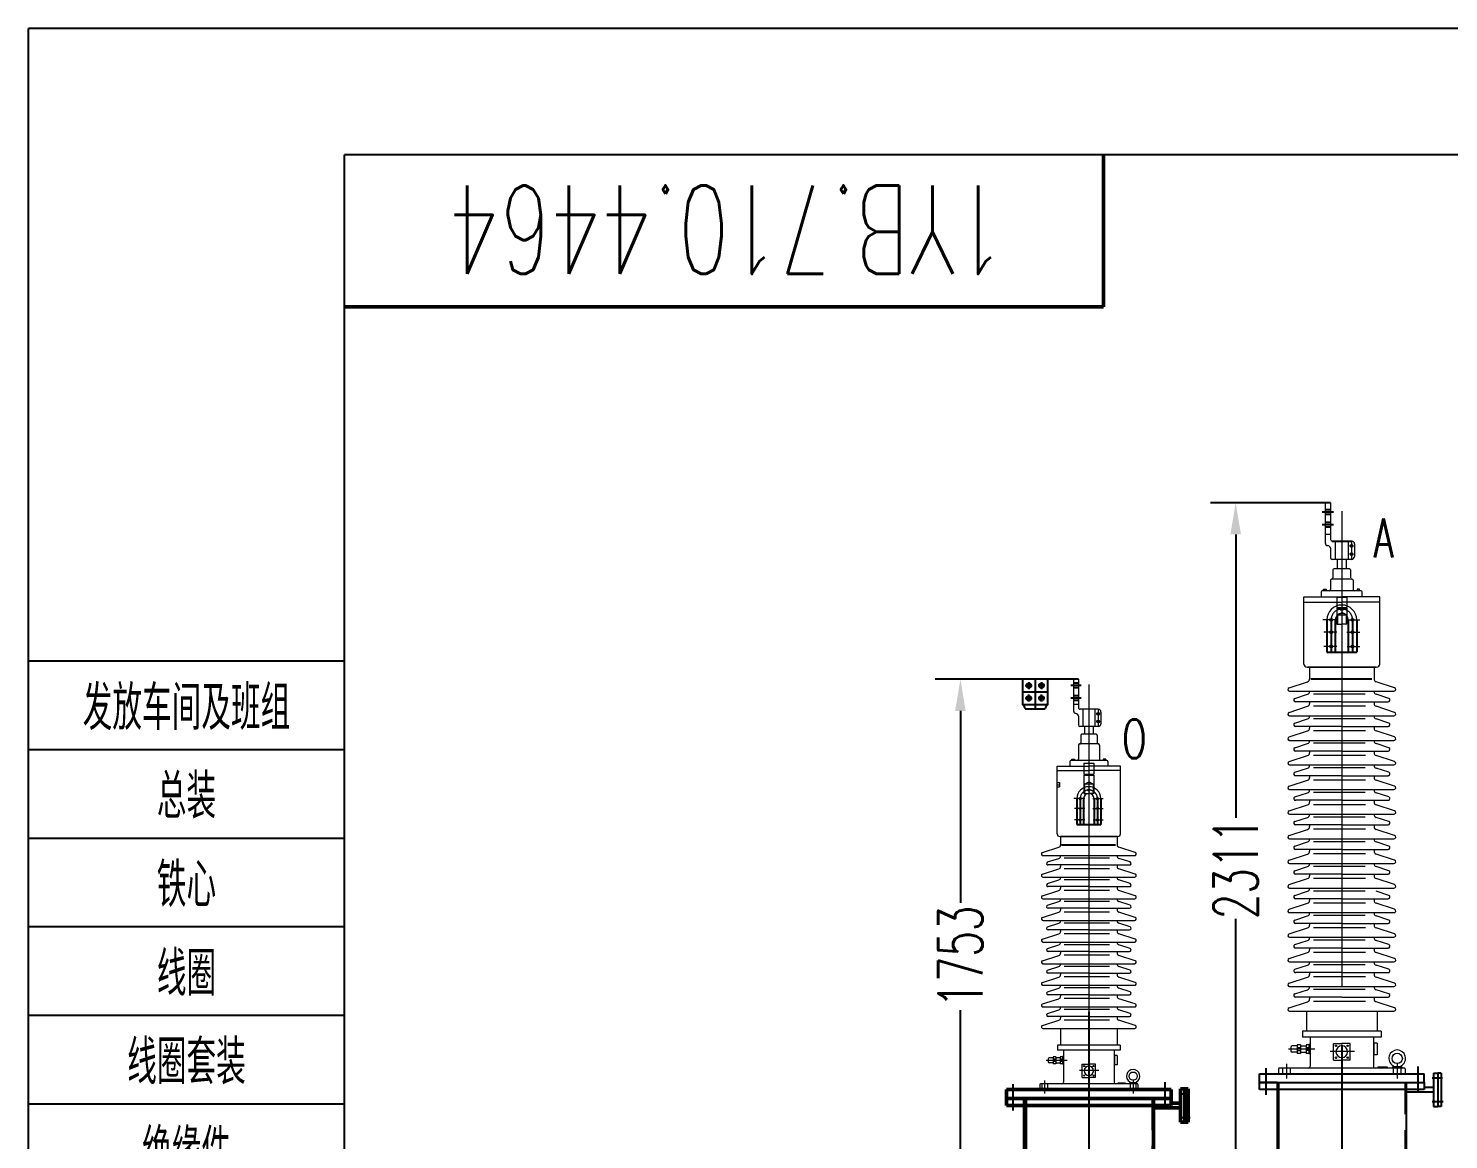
# Model space of a CAD drawing. Header units: millimetres. Extents: x -1000 to 22760, y -400 to 16400.
# Drawn here: x -1000 to 3492, y 12888 to 16400 of the extents above; entities that cross this region are included whole.
import ezdxf
from ezdxf.enums import TextEntityAlignment as Align

# ---------------------------------------------------------------- set-up
doc = ezdxf.new("R2010")
doc.units = ezdxf.units.MM
doc.header["$LTSCALE"] = 400
for name, pattern in [('CENTER', [2, 1.25, -0.25, 0.25, -0.25]), ('DASHED', [0.75, 0.5, -0.25]), ('DASHED2', [0.375, 0.25, -0.125])]:
    doc.linetypes.add(name, pattern=pattern)
for name, color, linetype, lineweight in [('0粗实线层', 7, 'Continuous', 50), ('1虚线层', 5, 'DASHED', 25), ('2中心线层', 1, 'CENTER', 25), ('5文字层', 6, 'Continuous', 25), ('tablist', 3, 'Continuous', 25)]:
    doc.layers.add(name, color=color, linetype=linetype, lineweight=lineweight)
for name, color, linetype in [('1', 5, 'DASHED2'), ('2', 2, 'CENTER'), ('3中心线层', 1, 'CENTER'), ('图框层', 7, 'Continuous')]:
    doc.layers.add(name, color=color, linetype=linetype)
doc.styles.add('PC_TEXTSTYLE', font='txt.shx', dxfattribs={"width": 0.67, "bigfont": 'hztxt.shx'})
doc.styles.add('TH_GBDIM', font='txt.shx', dxfattribs={"width": 0.67, "bigfont": 'hztxt.shx'})
doc.dimstyles.new('TH_GBDIM', dxfattribs={"dimscale": 40, "dimtxt": 3.5, "dimasz": 2.5, "dimexe": 2, "dimexo": 0, "dimgap": 1.5, "dimtad": 0, "dimtoh": 1, "dimdec": 1, "dimdsep": 46, "dimtxsty": 'TH_GBDIM', "dimcen": 2.5, "dimclrd": 3, "dimclre": 3, "dimclrt": 6, "dimadec": 0, "dimazin": 2, "dimtfac": 0.714286, "dimtdec": 1, "dimtmove": 0, "dimatfit": 3, "dimfxl": 0, "dimtzin": 0, "dimlwd": -1, "dimlwe": -1, "dimarcsym": 0})

# ---------------------------------------------------------------- blocks, each defined once
blk = doc.blocks.new('BRDLW-126-630-3')
for p, q in [((-260, 406), (260, 406)), ((-260, 378), (-260, 406)), ((260, 378), (260, 406)), ((290, 408), (304, 408)), ((290, 408), (290, 303)), ((304, 408), (304, 303)), ((314, 408), (304, 408)), ((314, 408), (314, 303)), ((-260, 356), (-260, 378)), ((-204, 378), (-260, 378)), ((-260, 378), (0, 378)), ((-204, 378), (-204, 0)), ((-200, 378), (-200, 0)), ((0, 378), (260, 378)), ((204, 378), (204, 0)), ((260, 378), (260, 356)), ((290, 363), (260, 363)), ((-204, 356), (-260, 356)), ((260, 356), (-260, 356)), ((290, 348), (200, 348)), ((290, 303), (304, 303)), ((314, 303), (304, 303)), ((-260, -50), (-260, 0)), ((-260, 0), (-200, 0)), ((-260, 0), (260, 0)), ((260, 0), (260, -50)), ((260, -22), (-260, -22)), ((260, -22), (-260, -22)), ((-195, -50), (-195, -22)), ((195, -50), (195, -22))]:
    blk.add_line(p, q)
at = {"ltscale": 10}
blk.add_line((-260, -50), (260, -50), dxfattribs=at)
at = {"layer": '1'}
blk.add_line((200, 378), (200, 0), dxfattribs=at)
at = {"layer": '2'}
for p, q in [((286, 393), (319, 393)), ((286, 318), (320.6, 318))]:
    blk.add_line(p, q, dxfattribs=at)
at = {"layer": '2中心线层'}
for p, q in [((-240, 423.3), (-240, 340)), ((240, 429.1), (240, 352.5)), ((-240, -57.3), (-240, 22.7)), ((240, -61.9), (240, 9.1))]:
    blk.add_line(p, q, dxfattribs=at)
at = {"layer": '3中心线层'}
blk.add_line((0, 547.6), (0, -19.5), dxfattribs=at)
blk = doc.blocks.new('GY-SGZ')
for p, q in [((1803.6, 9261.6), (2323.6, 9261.6)), ((1803.6, 9233.6), (1803.6, 9261.6)), ((2323.6, 9233.6), (2323.6, 9261.6)), ((2353.6, 9263.6), (2367.6, 9263.6)), ((2353.6, 9263.6), (2353.6, 9158.6)), ((2367.6, 9263.6), (2367.6, 9158.6)), ((2377.6, 9263.6), (2367.6, 9263.6)), ((2377.6, 9263.6), (2377.6, 9158.6)), ((1803.6, 9211.6), (1803.6, 9233.6)), ((1859.6, 9233.6), (1803.6, 9233.6)), ((1803.6, 9233.6), (2063.6, 9233.6)), ((1859.6, 9211.6), (1803.6, 9211.6)), ((2323.6, 9211.6), (1803.6, 9211.6)), ((1859.6, 9233.6), (1859.6, 8805.6)), ((1863.6, 9233.6), (1863.6, 8805.6)), ((2063.6, 9233.6), (2323.6, 9233.6)), ((2267.6, 9233.6), (2267.6, 8805.6)), ((2323.6, 9233.6), (2323.6, 9211.6)), ((2353.6, 9218.6), (2323.6, 9218.6)), ((2353.6, 9203.6), (2263.6, 9203.6)), ((2353.6, 9158.6), (2367.6, 9158.6)), ((2377.6, 9158.6), (2367.6, 9158.6)), ((1803.6, 8755.6), (1803.6, 8805.6)), ((1803.6, 8805.6), (1863.6, 8805.6)), ((1803.6, 8805.6), (2323.6, 8805.6)), ((2323.6, 8805.6), (2323.6, 8755.6)), ((2323.6, 8783.6), (1803.6, 8783.6)), ((2323.6, 8783.6), (1803.6, 8783.6)), ((1868.6, 8755.6), (1868.6, 8783.6)), ((2258.6, 8755.6), (2258.6, 8783.6))]:
    blk.add_line(p, q)
at = {"ltscale": 10}
blk.add_line((1803.6, 8755.6), (2323.6, 8755.6), dxfattribs=at)
at = {"layer": '1'}
blk.add_line((2263.6, 9233.6), (2263.6, 8805.6), dxfattribs=at)
at = {"layer": '2'}
for p, q in [((2349.6, 9248.6), (2382.6, 9248.6)), ((2349.6, 9173.6), (2384.2, 9173.6))]:
    blk.add_line(p, q, dxfattribs=at)
at = {"layer": '2中心线层'}
for p, q in [((1823.6, 9278.8), (1823.6, 9195.5)), ((2303.6, 9284.7), (2303.6, 9208)), ((1823.6, 8748.3), (1823.6, 8828.3)), ((2303.6, 8743.7), (2303.6, 8814.6))]:
    blk.add_line(p, q, dxfattribs=at)
at = {"layer": '3中心线层'}
blk.add_line((2063.6, 9353.1), (2063.6, 8786.1), dxfattribs=at)
blk = doc.blocks.new('BRDLW-72.5-800')
for p, q in [((-3029, 8659.2), (-3029, 8579.2)), ((-2949, 8659.2), (-3029, 8659.2)), ((-2949, 8579.2), (-2949, 8659.2)), ((-3029, 8579.2), (-2949, 8579.2)), ((-3021, 8565.5), (-2957.1, 8565.5)), ((-2856.7, 8281.9), (-2856.7, 8200)), ((-2835.7, 8281.9), (-2835.7, 8200)), ((-2802.7, 8281.9), (-2802.7, 8200)), ((-2781.6, 8281.9), (-2781.6, 8200)), ((-2856.7, 8200), (-2781.6, 8200)), ((-2905.2, 8135.7), (-2735.4, 8135.7))]:
    blk.add_line(p, q)
at = {"lineweight": 0}
for p, q in [((-2851.8, 8659.2), (-2867.9, 8659.2)), ((-2867.9, 8659.2), (-2867.9, 8559.1)), ((-2851.8, 8659.2), (-2851.8, 8569.4)), ((-2851.8, 8579.2), (-2867.9, 8579.2)), ((-2852.3, 8543), (-2852.3, 8514.9)), ((-2789.7, 8564.6), (-2846.8, 8564.4)), ((-2838.6, 8564.6), (-2838.6, 8509.9)), ((-2799.9, 8564.6), (-2799.9, 8509.9)), ((-2780.9, 8555.7), (-2780.9, 8518.8)), ((-2790, 8509.9), (-2847.3, 8509.9)), ((-2832.7, 8509.9), (-2832.7, 8485.3)), ((-2805.4, 8509.9), (-2805.4, 8485.3)), ((-2852.3, 8451.1), (-2852.3, 8406.2)), ((-2789.5, 8454.6), (-2848.9, 8454.6)), ((-2844.8, 8481.9), (-2844.8, 8458)), ((-2804.5, 8485.3), (-2841.4, 8485.3)), ((-2796.3, 8485.3), (-2804.5, 8485.3)), ((-2792.8, 8481.9), (-2792.8, 8458)), ((-2788.7, 8454.6), (-2789.5, 8454.6)), ((-2785.3, 8451.1), (-2785.3, 8406.2)), ((-2879.7, 8399.4), (-2879.7, 8384.8)), ((-2762.1, 8402.8), (-2876.3, 8402.8)), ((-2872.5, 8407), (-2865, 8407)), ((-2872.5, 8402.8), (-2872.5, 8407)), ((-2865, 8407), (-2865, 8402.8)), ((-2766, 8407), (-2773.5, 8407)), ((-2773.5, 8407), (-2773.5, 8402.8)), ((-2766, 8402.8), (-2766, 8407)), ((-2758.7, 8399.4), (-2758.7, 8384.8)), ((-2919.2, 8170.1), (-2919.2, 8384.2)), ((-2919.2, 8384.2), (-2818.2, 8384.2)), ((-2919.2, 8370.7), (-2818.2, 8370.7)), ((-2719.2, 8384.2), (-2818.2, 8384.2)), ((-2719.2, 8370.7), (-2818.2, 8370.7)), ((-2719.2, 8170.1), (-2719.2, 8384.2)), ((-2918.5, 8325.9), (-2909.7, 8325.9)), ((-2917.1, 8332.7), (-2911.7, 8332.7)), ((-2917.1, 8319.1), (-2911.7, 8319.1)), ((-2910.3, 8162.2), (-2819.2, 8162.2)), ((-2908.8, 8162.2), (-2908.8, 8135.7)), ((-2819.2, 8162.2), (-2908.8, 8162.2)), ((-2908.8, 8140.5), (-2908.8, 8135.7)), ((-2728.2, 8162.2), (-2819.2, 8162.2)), ((-2819.2, 8162.2), (-2732.7, 8162.2)), ((-2729.7, 8162.2), (-2729.7, 8135.6)), ((-2729.7, 8140.5), (-2729.7, 8135.7)), ((-2729.7, 8140.5), (-2729.7, 8135.7)), ((-2965.8, 8111.3), (-2914.3, 8128)), ((-2964.3, 8101.9), (-2674.2, 8101.9)), ((-2949.7, 8081.6), (-2914.3, 8093.1)), ((-2754.3, 8093.6), (-2897.7, 8093.6)), ((-2672.7, 8111.3), (-2724.1, 8128)), ((-2688.8, 8081.6), (-2724.1, 8093.1)), ((-2965.8, 8043), (-2914.3, 8059.7)), ((-2819.2, 8072.2), (-2948.2, 8072.2)), ((-2908.8, 8072.2), (-2908.8, 8067.3)), ((-2753.5, 8060), (-2897.7, 8060)), ((-2819.2, 8072.2), (-2690.3, 8072.2)), ((-2729.7, 8072.2), (-2729.7, 8067.3)), ((-2672.7, 8043), (-2724.1, 8059.7)), ((-2964.3, 8033.6), (-2674.2, 8033.6)), ((-2949.7, 8013.2), (-2914.3, 8024.7)), ((-2819.2, 8003.8), (-2948.2, 8003.8)), ((-2908.8, 8003.8), (-2908.8, 7999)), ((-2754.3, 8025.3), (-2897.7, 8025.3)), ((-2819.2, 8003.8), (-2690.3, 8003.8)), ((-2729.7, 8003.8), (-2729.7, 7999)), ((-2688.8, 8013.2), (-2724.1, 8024.7)), ((-2965.8, 7974.6), (-2914.3, 7991.3)), ((-2964.3, 7965.2), (-2674.2, 7965.2)), ((-2949.7, 7944.9), (-2914.3, 7956.3)), ((-2753.5, 7991.6), (-2897.7, 7991.6)), ((-2754.3, 7956.9), (-2897.7, 7956.9)), ((-2672.7, 7974.6), (-2724.1, 7991.3)), ((-2688.8, 7944.9), (-2724.1, 7956.3)), ((-2965.8, 7906.3), (-2914.3, 7923)), ((-2819.2, 7935.5), (-2948.2, 7935.5)), ((-2908.8, 7935.5), (-2908.8, 7930.6)), ((-2753.5, 7923.3), (-2897.7, 7923.3)), ((-2819.2, 7935.5), (-2690.3, 7935.5)), ((-2729.7, 7935.5), (-2729.7, 7930.6)), ((-2672.7, 7906.3), (-2724.1, 7923)), ((-2964.3, 7896.9), (-2674.2, 7896.9)), ((-2949.7, 7876.5), (-2914.3, 7888)), ((-2819.2, 7867.1), (-2948.2, 7867.1)), ((-2908.8, 7867.1), (-2908.8, 7862.3)), ((-2754.3, 7888.6), (-2897.7, 7888.6)), ((-2819.2, 7867.1), (-2690.3, 7867.1)), ((-2729.7, 7867.1), (-2729.7, 7862.3)), ((-2688.8, 7876.5), (-2724.1, 7888)), ((-2965.8, 7837.9), (-2914.3, 7854.6)), ((-2964.3, 7828.5), (-2674.2, 7828.5)), ((-2949.7, 7808.2), (-2914.3, 7819.6)), ((-2753.5, 7854.9), (-2897.7, 7854.9)), ((-2754.3, 7820.2), (-2897.7, 7820.2)), ((-2672.7, 7837.9), (-2724.1, 7854.6)), ((-2688.8, 7808.2), (-2724.1, 7819.6)), ((-2965.8, 7769.5), (-2914.3, 7786.3)), ((-2819.2, 7798.7), (-2948.2, 7798.7)), ((-2908.8, 7798.7), (-2908.8, 7793.9)), ((-2753.5, 7786.6), (-2897.7, 7786.6)), ((-2819.2, 7798.7), (-2690.3, 7798.7)), ((-2729.7, 7798.7), (-2729.7, 7793.9)), ((-2672.7, 7769.5), (-2724.1, 7786.3)), ((-2964.3, 7760.1), (-2674.2, 7760.1)), ((-2949.7, 7739.8), (-2914.3, 7751.3)), ((-2819.2, 7730.4), (-2948.2, 7730.4)), ((-2908.8, 7730.4), (-2908.8, 7725.5)), ((-2754.3, 7751.8), (-2897.7, 7751.8)), ((-2819.2, 7730.4), (-2690.3, 7730.4)), ((-2729.7, 7730.4), (-2729.7, 7725.5)), ((-2688.8, 7739.8), (-2724.1, 7751.3)), ((-2965.8, 7701.2), (-2914.3, 7717.9)), ((-2964.3, 7691.8), (-2674.2, 7691.8)), ((-2949.7, 7671.4), (-2914.3, 7682.9)), ((-2753.5, 7718.2), (-2897.7, 7718.2)), ((-2754.3, 7683.5), (-2897.7, 7683.5)), ((-2672.7, 7701.2), (-2724.1, 7717.9)), ((-2688.8, 7671.4), (-2724.1, 7682.9)), ((-2965.8, 7632.8), (-2914.3, 7649.5)), ((-2819.2, 7662), (-2948.2, 7662)), ((-2908.8, 7662), (-2908.8, 7657.2)), ((-2753.5, 7649.8), (-2897.7, 7649.8)), ((-2819.2, 7662), (-2690.3, 7662)), ((-2729.7, 7662), (-2729.7, 7657.2)), ((-2672.7, 7632.8), (-2724.1, 7649.5)), ((-2964.3, 7623.4), (-2674.2, 7623.4)), ((-2949.7, 7603.1), (-2914.3, 7614.6)), ((-2819.2, 7593.7), (-2948.2, 7593.7)), ((-2908.8, 7593.7), (-2908.8, 7588.8)), ((-2754.3, 7615.1), (-2897.7, 7615.1)), ((-2819.2, 7593.7), (-2690.3, 7593.7)), ((-2729.7, 7593.7), (-2729.7, 7588.8)), ((-2688.8, 7603.1), (-2724.1, 7614.6)), ((-2965.8, 7564.5), (-2914.3, 7581.2)), ((-2964.3, 7555.1), (-2674.2, 7555.1)), ((-2908.8, 7555.1), (-2908.8, 7502.2)), ((-2753.5, 7581.5), (-2897.7, 7581.5)), ((-2729.7, 7555.1), (-2729.7, 7502.2)), ((-2672.7, 7564.5), (-2724.1, 7581.2)), ((-2918.8, 7502.2), (-2918.8, 7487.2)), ((-2719.7, 7502.2), (-2918.8, 7502.2)), ((-2719.7, 7502.2), (-2719.7, 7487.2)), ((-2948.1, 7459.4), (-2948.1, 7450.4)), ((-2932.3, 7463), (-2944.5, 7463)), ((-2923.8, 7465.4), (-2932.3, 7465.4)), ((-2932.3, 7465.4), (-2932.3, 7444.1)), ((-2923.8, 7458.5), (-2932.3, 7458.5)), ((-2923.8, 7465.4), (-2923.8, 7444.1)), ((-2909.5, 7462.6), (-2923.8, 7462.6)), ((-2719.7, 7487.2), (-2918.8, 7487.2)), ((-2902.2, 7465.4), (-2909.5, 7465.4)), ((-2909.5, 7465.4), (-2909.5, 7444.1)), ((-2902.2, 7458.3), (-2909.5, 7458.3)), ((-2899.2, 7466.3), (-2902.2, 7466.3)), ((-2902.2, 7466.3), (-2902.2, 7443.1)), ((-2899.2, 7487.2), (-2899.2, 7385.2)), ((-2739.2, 7487.2), (-2739.2, 7385.2)), ((-2739.2, 7470.3), (-2739.2, 7440.2)), ((-2729.6, 7470.3), (-2739.2, 7470.3)), ((-2737.8, 7470.3), (-2737.8, 7440.2)), ((-2729.6, 7470.3), (-2729.6, 7440.2)), ((-2932.3, 7446.9), (-2944.5, 7446.9)), ((-2923.8, 7450.9), (-2932.3, 7450.9)), ((-2923.8, 7444.1), (-2932.3, 7444.1)), ((-2909.5, 7446.1), (-2923.8, 7446.1)), ((-2902.3, 7451.1), (-2909.6, 7451.2)), ((-2902.2, 7444.1), (-2909.5, 7444.1)), ((-2899.2, 7443.1), (-2902.2, 7443.1)), ((-2840.2, 7400.5), (-2840.1, 7442.7)), ((-2840.1, 7442.7), (-2819, 7442.7)), ((-2798.3, 7442.7), (-2819.4, 7442.7)), ((-2798.3, 7400.5), (-2798.3, 7442.7)), ((-2739.2, 7440.2), (-2739.2, 7440.2)), ((-2729.6, 7440.2), (-2739.2, 7440.2)), ((-2974.2, 7378.6), (-2974.2, 7363.8)), ((-2819.2, 7380.2), (-2972.6, 7380.2)), ((-2946.3, 7380.2), (-2952.4, 7380.2)), ((-2840.2, 7400.5), (-2819.1, 7400.5)), ((-2798.3, 7400.5), (-2819.4, 7400.5)), ((-2665.8, 7380.2), (-2819.2, 7380.2)), ((-2703.6, 7382.5), (-2727.7, 7382.5)), ((-2727.7, 7382.5), (-2727.7, 7380.2)), ((-2703.6, 7380.2), (-2703.6, 7382.5)), ((-2664.2, 7378.6), (-2664.2, 7363.8)), ((-2819.2, 7362.2), (-2972.6, 7362.2)), ((-2946.5, 7362.2), (-2952.4, 7362.2)), ((-2665.8, 7362.2), (-2819.2, 7362.2)), ((-2692, 7362.2), (-2686.1, 7362.2))]:
    blk.add_line(p, q, dxfattribs=at)
at = {"lineweight": 0, "ltscale": 0.3}
blk.add_line((-2911.7, 8332.7), (-2911.7, 8319.1), dxfattribs=at)
at = {"lineweight": 0, "ltscale": 2}
for p, q in [((-2690.8, 7383.2), (-2690.8, 7380.2)), ((-2667.7, 7383.2), (-2690.8, 7383.2)), ((-2667.7, 7383.2), (-2667.7, 7380.2))]:
    blk.add_line(p, q, dxfattribs=at)
for centre in [(-3009, 8639.2), (-2969, 8639.2), (-3009, 8599.2), (-2969, 8599.2)]:
    blk.add_circle(centre, 7.25)
at = {"lineweight": 0}
for centre, radius in [((-2789.7, 8549.9), 4.1), ((-2789.7, 8549.9), 3.42), ((-2789.7, 8525.5), 4.1), ((-2789.7, 8525.5), 3.42), ((-2819.2, 8309.1), 3.39), ((-2846.4, 8281.9), 3.34), ((-2792.1, 8281.9), 3.34), ((-2846.4, 8251), 3.34), ((-2792.1, 8251), 3.34), ((-2846.4, 8214.5), 3.34), ((-2792.1, 8214.5), 3.34), ((-2834.1, 7436.7), 1.81), ((-2804.4, 7436.7), 1.81), ((-2679.1, 7404.8), 13), ((-2834.1, 7406.5), 1.81), ((-2804.3, 7406.5), 1.81)]:
    blk.add_circle(centre, radius, dxfattribs=at)
for centre, start, end in [((-3037, 8565.5), 0, 59.3681), ((-2941.1, 8565.5), 120.6319, 180)]:
    blk.add_arc(centre, 15.9, start, end)
for centre, radius, start, end in [((-2859.8, 8559.1), 8.04, 180, 270), ((-2846.8, 8569.4), 5, 180, 270.1871), ((-2789.7, 8555.7), 8.89, 0, 90), ((-2847.3, 8514.9), 5, 180, 270), ((-2789.7, 8518.8), 8.89, 270, 0), ((-2848.9, 8451.1), 3.42, 90, 180), ((-2848.2, 8458), 3.42, 270, 0), ((-2841.4, 8481.9), 3.42, 90, 180), ((-2796.3, 8481.9), 3.42, 0, 90), ((-2789.4, 8458), 3.42, 180.0298, 267.8032), ((-2788.7, 8451.1), 3.42, 0, 90), ((-2876.3, 8399.4), 3.42, 90, 180), ((-2855.8, 8406.2), 3.42, 270, 0), ((-2781.9, 8406.2), 3.42, 180, 270), ((-2762.1, 8399.4), 3.42, 0, 90), ((-2819.2, 8281.9), 37.6, 0, 180), ((-2819.2, 8281.9), 16.5, 0, 180), ((-2911.2, 8170.3), 8.04, 180, 270), ((-2916.8, 8135.7), 8.04, 288, 0), ((-2721.6, 8135.7), 8.04, 180, 252), ((-2727.3, 8170.3), 8.04, 270, 0), ((-2964.3, 8106.7), 4.83, 108, 280), ((-2916.8, 8100.7), 8.04, 288, 0), ((-2721.6, 8100.7), 8.04, 180, 252), ((-2674.2, 8106.7), 4.83, 260, 72), ((-2964.3, 8038.4), 4.83, 108, 280), ((-2948.2, 8077), 4.83, 108, 280), ((-2916.8, 8067.3), 8.04, 288, 0), ((-2721.6, 8067.3), 8.04, 180, 252), ((-2690.3, 8077), 4.83, 260, 72), ((-2674.2, 8038.4), 4.83, 260, 72), ((-2948.2, 8008.6), 4.83, 108, 280), ((-2916.8, 8032.4), 8.04, 288, 0), ((-2916.8, 7999), 8.04, 288, 0), ((-2721.6, 8032.4), 8.04, 180, 252), ((-2721.6, 7999), 8.04, 180, 252), ((-2690.3, 8008.6), 4.83, 260, 72), ((-2964.3, 7970), 4.83, 108, 280), ((-2916.8, 7964), 8.04, 288, 0), ((-2721.6, 7964), 8.04, 180, 252), ((-2674.2, 7970), 4.83, 260, 72), ((-2964.3, 7901.7), 4.83, 108, 280), ((-2948.2, 7940.3), 4.83, 108, 280), ((-2916.8, 7930.6), 8.04, 288, 0), ((-2721.6, 7930.6), 8.04, 180, 252), ((-2690.3, 7940.3), 4.83, 260, 72), ((-2674.2, 7901.7), 4.83, 260, 72), ((-2948.2, 7871.9), 4.83, 108, 280), ((-2916.8, 7895.6), 8.04, 288, 0), ((-2916.8, 7862.3), 8.04, 288, 0), ((-2721.6, 7895.6), 8.04, 180, 252), ((-2721.6, 7862.3), 8.04, 180, 252), ((-2690.3, 7871.9), 4.83, 260, 72), ((-2964.3, 7833.3), 4.83, 108, 280), ((-2916.8, 7827.3), 8.04, 288, 0), ((-2721.6, 7827.3), 8.04, 180, 252), ((-2674.2, 7833.3), 4.83, 260, 72), ((-2948.2, 7803.6), 4.83, 108, 280), ((-2916.8, 7793.9), 8.04, 288, 0), ((-2721.6, 7793.9), 8.04, 180, 252), ((-2690.3, 7803.6), 4.83, 260, 72), ((-2964.3, 7765), 4.83, 108, 280), ((-2948.2, 7735.2), 4.83, 108, 280), ((-2916.8, 7758.9), 8.04, 288, 0), ((-2916.8, 7725.5), 8.04, 288, 0), ((-2721.6, 7758.9), 8.04, 180, 252), ((-2721.6, 7725.5), 8.04, 180, 252), ((-2690.3, 7735.2), 4.83, 260, 72), ((-2674.2, 7765), 4.83, 260, 72), ((-2964.3, 7696.6), 4.83, 108, 280), ((-2916.8, 7690.6), 8.04, 288, 0), ((-2721.6, 7690.6), 8.04, 180, 252), ((-2674.2, 7696.6), 4.83, 260, 72), ((-2948.2, 7666.8), 4.83, 108, 280), ((-2916.8, 7657.2), 8.04, 288, 0), ((-2721.6, 7657.2), 8.04, 180, 252), ((-2690.3, 7666.8), 4.83, 260, 72), ((-2964.3, 7628.2), 4.83, 108, 280), ((-2948.2, 7598.5), 4.83, 108, 280), ((-2916.8, 7622.2), 8.04, 288, 0), ((-2721.6, 7622.2), 8.04, 180, 252), ((-2690.3, 7598.5), 4.83, 260, 72), ((-2674.2, 7628.2), 4.83, 260, 72), ((-2964.3, 7559.9), 4.83, 108, 280), ((-2916.8, 7588.8), 8.04, 288, 0), ((-2721.6, 7588.8), 8.04, 180, 252), ((-2674.2, 7559.9), 4.83, 260, 72), ((-2944.5, 7459.4), 3.56, 90, 180), ((-2944.5, 7450.4), 3.56, 180, 270), ((-2819, 7421.6), 15.1, 90.2421, 269.6798), ((-2819.5, 7421.6), 15.1, 270.3202, 89.7579), ((-2679.1, 7404.8), 21.2, 300.7645, 239.2355), ((-2972.6, 7378.6), 1.61, 90, 180), ((-2904.2, 7385.2), 5, 270, 0), ((-2734.2, 7385.2), 5, 180, 270), ((-2691.8, 7383.5), 3.56, 0, 59.2355), ((-2666.4, 7383.5), 3.56, 120.7645, 180), ((-2665.8, 7378.6), 1.61, 0, 90), ((-2972.6, 7363.8), 1.61, 180, 270), ((-2665.8, 7363.8), 1.61, 270, 0)]:
    blk.add_arc(centre, radius, start, end, dxfattribs=at)
at = {"lineweight": 0, "ltscale": 2}
blk.add_arc((-2860.4, 8543), 8.04, 0, 90, dxfattribs=at)
at = {"layer": '1虚线层', "ltscale": 3}
for p, q in [((-2851.8, 8646.5), (-2867.9, 8646.5)), ((-2851.8, 8632), (-2867.9, 8632)), ((-2851.8, 8606.5), (-2867.9, 8606.5)), ((-2851.8, 8592), (-2867.9, 8592))]:
    blk.add_line(p, q, dxfattribs=at)
at = {"layer": '1虚线层', "lineweight": 0, "ltscale": 3}
for p, q in [((-2834.7, 8393.7), (-2834.7, 8358.8)), ((-2834.7, 8393.7), (-2803.7, 8393.7)), ((-2834.7, 8358.8), (-2803.7, 8358.8)), ((-2834.7, 8356.4), (-2834.7, 8298.5)), ((-2834.7, 8356.4), (-2803.7, 8356.4)), ((-2833, 8358.8), (-2833, 8356.4)), ((-2805.5, 8358.8), (-2805.5, 8356.4)), ((-2803.7, 8393.7), (-2803.7, 8358.8)), ((-2803.7, 8356.4), (-2803.7, 8298.5)), ((-2832.7, 8327.2), (-2819.2, 8335)), ((-2805.7, 8327.2), (-2832.7, 8327.2)), ((-2832.7, 8327.2), (-2832.7, 8298.5)), ((-2805.7, 8327.2), (-2819.2, 8335)), ((-2805.7, 8327.2), (-2805.7, 8298.5)), ((-2834.7, 8298.5), (-2819.2, 8298.5)), ((-2803.7, 8298.5), (-2819.2, 8298.5))]:
    blk.add_line(p, q, dxfattribs=at)
at = {"layer": '2中心线层'}
for p, q in [((-3020.1, 8639.2), (-2998.1, 8639.2)), ((-3009, 8650), (-3009, 8627.9)), ((-2989, 8659.2), (-2989, 8565.5)), ((-2958, 8639.2), (-2980, 8639.2)), ((-2969, 8650), (-2969, 8627.9)), ((-3029, 8619.2), (-2949, 8619.2)), ((-3020.1, 8599.2), (-2998.1, 8599.2)), ((-3009, 8588.5), (-3009, 8610.5)), ((-2958, 8599.2), (-2980, 8599.2)), ((-2969, 8588.5), (-2969, 8610.5))]:
    blk.add_line(p, q, dxfattribs=at)
at = {"layer": '2中心线层', "ltscale": 3}
for p, q in [((-2843.3, 8639.2), (-2876.4, 8639.2)), ((-2843.3, 8599.2), (-2876.4, 8599.2)), ((-2846.4, 8281.9), (-2846.4, 8200)), ((-2792, 8281.9), (-2792, 8200))]:
    blk.add_line(p, q, dxfattribs=at)
at = {"layer": '2中心线层', "lineweight": 0, "ltscale": 3}
for p, q in [((-2819.2, 8642.8), (-2819.2, 7312.2)), ((-2789.7, 8549.9), (-2795.9, 8549.9)), ((-2789.7, 8564.6), (-2789.7, 8509.9)), ((-2789.7, 8549.9), (-2784.2, 8549.9)), ((-2789.7, 8525.5), (-2795.7, 8525.5)), ((-2789.7, 8525.5), (-2783.8, 8525.5)), ((-2831.7, 8281.9), (-2867.2, 8281.9)), ((-2806.8, 8281.9), (-2773.5, 8281.9)), ((-2831.7, 8251), (-2865, 8251)), ((-2806.8, 8251), (-2773.5, 8251)), ((-2831.4, 8214.5), (-2865, 8214.5)), ((-2805.7, 8214.5), (-2773.5, 8214.5)), ((-2887.5, 7454.7), (-2953.9, 7454.7)), ((-2787.3, 7422.2), (-2848.4, 7422.2)), ((-2968.2, 7380.2), (-2968.2, 7362.2)), ((-2959.2, 7390.5), (-2959.2, 7350.3)), ((-2950.2, 7380.2), (-2950.2, 7362.2)), ((-2688.2, 7380.2), (-2688.2, 7362.2)), ((-2679.2, 7390.5), (-2679.2, 7350.3)), ((-2670.2, 7380.2), (-2670.2, 7362.2))]:
    blk.add_line(p, q, dxfattribs=at)
blk.add_arc((-2819.2, 8281.9), 27.2, 0, 180, dxfattribs=at)
at = {"layer": '3中心线层'}
blk.add_line((-2819.2, 7607.6), (-2819.2, 7362.2), dxfattribs=at)
blk.add_line((-2819.2, 7607.6), (-2819.2, 7362.2), dxfattribs=at)
blk = doc.blocks.new('*D163')
at = {"color": 3}
for p, q in [((2321.2, 14342.9), (1867.6, 14342.9)), ((1947.6, 14242.9), (1947.6, 13636.2)), ((1947.6, 12689.9), (1947.6, 13296.6)), ((2353.8, 12589.9), (1867.6, 12589.9))]:
    blk.add_line(p, q, dxfattribs=at)
for points in [[(1930.9, 14242.9), (1964.2, 14242.9), (1947.6, 14342.9)], [(1930.9, 12689.9), (1964.2, 12689.9), (1947.6, 12589.9)]]:
    blk.add_solid(points, dxfattribs=at)
at = {"layer": 'Defpoints', "color": 0}
for p in [(1947.6, 14342.9), (2321.2, 14342.9), (2353.8, 12589.9)]:
    blk.add_point(p, dxfattribs=at)
at = {"color": 6, "insert": (1947.6, 13466.4), "char_height": 140, "attachment_point": 5, "rotation": 90, "style": 'TH_GBDIM'}
blk.add_mtext('1753', dxfattribs=at)
blk = doc.blocks.new('BRDLW-126-800')
at = {"lineweight": 0}
for p, q in [((138775.2, -208340.9), (138775.2, -208467.8)), ((138792.4, -208340.9), (138775.2, -208340.9)), ((138792.4, -208340.9), (138792.4, -208456.7)), ((138792.4, -208440.9), (138775.2, -208440.9)), ((138791.8, -208484.9), (138791.8, -208514.9)), ((138806.5, -208462.1), (138806.5, -208520.3)), ((138847.8, -208462.1), (138847.8, -208520.3)), ((138868.1, -208471.4), (138868.1, -208510.8)), ((138858.4, -208520.3), (138797.2, -208520.3)), ((138812.7, -208520.3), (138812.7, -208549.6)), ((138841.9, -208520.3), (138841.9, -208549.6)), ((138791.8, -208586.2), (138791.8, -208615.4)), ((138858.8, -208582.6), (138795.5, -208582.6)), ((138799.9, -208553.3), (138799.9, -208578.9)), ((138842.9, -208549.6), (138803.5, -208549.6)), ((138851.7, -208549.6), (138842.9, -208549.6)), ((138855.3, -208553.3), (138855.3, -208578.9)), ((138859.7, -208582.6), (138858.8, -208582.6)), ((138863.3, -208586.2), (138863.3, -208615.4)), ((138762.6, -208622.7), (138762.6, -208638.3)), ((138888.1, -208619.1), (138766.2, -208619.1)), ((138770.3, -208619.1), (138770.3, -208614.6)), ((138770.3, -208614.6), (138778.4, -208614.6)), ((138778.4, -208614.6), (138778.4, -208619.1)), ((138876, -208614.6), (138876, -208619.1)), ((138884, -208614.6), (138876, -208614.6)), ((138884, -208619.1), (138884, -208614.6)), ((138891.7, -208622.7), (138891.7, -208638.3)), ((138707.8, -208638.9), (138828.3, -208638.9)), ((138707.8, -208851.1), (138707.8, -208638.9)), ((138707.8, -208655.8), (138829.2, -208655.8)), ((138947.8, -208638.9), (138829.2, -208638.9)), ((138947.8, -208655.8), (138829.2, -208655.8)), ((138947.8, -208851.1), (138947.8, -208638.9)), ((138719, -208860.9), (138827.8, -208860.9)), ((138827.8, -208860.9), (138720.9, -208860.9)), ((138725.9, -208860.9), (138725.9, -208897.9)), ((138725.9, -208892.4), (138725.9, -208897.9)), ((138827.8, -208860.9), (138936, -208860.9)), ((138936.7, -208860.9), (138827.8, -208860.9)), ((138929.8, -208860.9), (138929.8, -208898.1)), ((138929.8, -208892.4), (138929.8, -208897.9)), ((138929.8, -208892.4), (138929.8, -208897.9)), ((138661, -208925.7), (138719.6, -208906.7)), ((138662.7, -208936.4), (138992.9, -208936.4)), ((138994.6, -208925.7), (138936.1, -208906.7)), ((138661, -209003.5), (138719.6, -208984.5)), ((138679.4, -208959.5), (138719.6, -208946.5)), ((138827.8, -208970.3), (138681.1, -208970.3)), ((138725.9, -208970.3), (138725.9, -208975.8)), ((138901.7, -208945.8), (138738.5, -208945.8)), ((138902.7, -208984.1), (138738.5, -208984.1)), ((138827.8, -208970.3), (138974.6, -208970.3)), ((138929.8, -208970.3), (138929.8, -208975.8)), ((138976.3, -208959.5), (138936.1, -208946.5)), ((138994.6, -209003.5), (138936.1, -208984.5)), ((138662.7, -209014.2), (138992.9, -209014.2)), ((138679.4, -209037.4), (138719.6, -209024.3)), ((138901.7, -209023.6), (138738.5, -209023.6)), ((138976.3, -209037.4), (138936.1, -209024.3)), ((138661, -209081.3), (138719.6, -209062.3)), ((138827.8, -209048.1), (138681.1, -209048.1)), ((138725.9, -209048.1), (138725.9, -209053.6)), ((138902.7, -209061.9), (138738.5, -209061.9)), ((138827.8, -209048.1), (138974.6, -209048.1)), ((138929.8, -209048.1), (138929.8, -209053.6)), ((138994.6, -209081.3), (138936.1, -209062.3)), ((138662.7, -209092), (138992.9, -209092)), ((138679.4, -209115.2), (138719.6, -209102.1)), ((138901.7, -209101.4), (138738.5, -209101.4)), ((138976.3, -209115.2), (138936.1, -209102.1)), ((138661, -209159.1), (138719.6, -209140.1)), ((138662.7, -209169.8), (138992.9, -209169.8)), ((138827.8, -209125.9), (138681.1, -209125.9)), ((138725.9, -209125.9), (138725.9, -209131.4)), ((138902.7, -209139.7), (138738.5, -209139.7)), ((138827.8, -209125.9), (138974.6, -209125.9)), ((138929.8, -209125.9), (138929.8, -209131.4)), ((138994.6, -209159.1), (138936.1, -209140.1)), ((138679.4, -209193), (138719.6, -209179.9)), ((138827.8, -209203.7), (138681.1, -209203.7)), ((138725.9, -209203.7), (138725.9, -209209.2)), ((138901.7, -209179.3), (138738.5, -209179.3)), ((138827.8, -209203.7), (138974.6, -209203.7)), ((138929.8, -209203.7), (138929.8, -209209.2)), ((138976.3, -209193), (138936.1, -209179.9)), ((138661, -209236.9), (138719.6, -209217.9)), ((138662.7, -209247.6), (138992.9, -209247.6)), ((138679.4, -209270.8), (138719.6, -209257.7)), ((138902.7, -209217.5), (138738.5, -209217.5)), ((138901.7, -209257.1), (138738.5, -209257.1)), ((138994.6, -209236.9), (138936.1, -209217.9)), ((138976.3, -209270.8), (138936.1, -209257.7)), ((138661, -209314.7), (138719.6, -209295.7)), ((138827.8, -209281.5), (138681.1, -209281.5)), ((138725.9, -209281.5), (138725.9, -209287)), ((138902.7, -209295.4), (138738.5, -209295.4)), ((138827.8, -209281.5), (138974.6, -209281.5)), ((138929.8, -209281.5), (138929.8, -209287)), ((138994.6, -209314.7), (138936.1, -209295.7)), ((138662.7, -209325.4), (138992.9, -209325.4)), ((138679.4, -209348.6), (138719.6, -209335.5)), ((138901.7, -209334.9), (138738.5, -209334.9)), ((138976.3, -209348.6), (138936.1, -209335.5)), ((138661, -209392.5), (138719.6, -209373.5)), ((138827.8, -209359.3), (138681.1, -209359.3)), ((138725.9, -209359.3), (138725.9, -209364.8)), ((138902.7, -209373.2), (138738.5, -209373.2)), ((138827.8, -209359.3), (138974.6, -209359.3)), ((138929.8, -209359.3), (138929.8, -209364.8)), ((138994.6, -209392.5), (138936.1, -209373.5)), ((138662.7, -209403.3), (138992.9, -209403.3)), ((138679.4, -209426.4), (138719.6, -209413.3)), ((138827.8, -209437.1), (138681.1, -209437.1)), ((138725.9, -209437.1), (138725.9, -209442.6)), ((138901.7, -209412.7), (138738.5, -209412.7)), ((138827.8, -209437.1), (138974.6, -209437.1)), ((138929.8, -209437.1), (138929.8, -209442.6)), ((138976.3, -209426.4), (138936.1, -209413.3)), ((138661, -209470.4), (138719.6, -209451.3)), ((138662.7, -209481.1), (138992.9, -209481.1)), ((138902.7, -209451), (138738.5, -209451)), ((138994.6, -209470.4), (138936.1, -209451.3)), ((138661, -209548.2), (138719.6, -209529.1)), ((138679.4, -209504.2), (138719.6, -209491.2)), ((138827.8, -209514.9), (138681.1, -209514.9)), ((138725.9, -209514.9), (138725.9, -209520.4)), ((138901.7, -209490.5), (138738.5, -209490.5)), ((138902.7, -209528.8), (138738.5, -209528.8)), ((138827.8, -209514.9), (138974.6, -209514.9)), ((138929.8, -209514.9), (138929.8, -209520.4)), ((138976.3, -209504.2), (138936.1, -209491.2)), ((138994.6, -209548.2), (138936.1, -209529.1)), ((138662.7, -209558.9), (138992.9, -209558.9)), ((138679.4, -209582), (138719.6, -209569)), ((138901.7, -209568.3), (138738.5, -209568.3)), ((138976.3, -209582), (138936.1, -209569)), ((138661, -209626), (138719.6, -209607)), ((138827.8, -209592.8), (138681.1, -209592.8)), ((138725.9, -209592.8), (138725.9, -209598.3)), ((138902.7, -209606.6), (138738.5, -209606.6)), ((138827.8, -209592.8), (138974.6, -209592.8)), ((138929.8, -209592.8), (138929.8, -209598.3)), ((138994.6, -209626), (138936.1, -209607)), ((138662.7, -209636.7), (138992.9, -209636.7)), ((138679.4, -209659.9), (138719.6, -209646.8)), ((138901.7, -209646.1), (138738.5, -209646.1)), ((138976.3, -209659.9), (138936.1, -209646.8)), ((138661, -209703.8), (138719.6, -209684.8)), ((138827.8, -209670.6), (138681.1, -209670.6)), ((138725.9, -209670.6), (138725.9, -209676.1)), ((138902.7, -209684.4), (138738.5, -209684.4)), ((138827.8, -209670.6), (138974.6, -209670.6)), ((138929.8, -209670.6), (138929.8, -209676.1)), ((138994.6, -209703.8), (138936.1, -209684.8)), ((138662.7, -209714.5), (138992.9, -209714.5)), ((138679.4, -209737.7), (138719.6, -209724.6)), ((138827.8, -209748.4), (138681.1, -209748.4)), ((138725.9, -209748.4), (138725.9, -209753.9)), ((138901.7, -209723.9), (138738.5, -209723.9)), ((138827.8, -209748.4), (138974.6, -209748.4)), ((138929.8, -209748.4), (138929.8, -209753.9)), ((138976.3, -209737.7), (138936.1, -209724.6)), ((138661, -209781.6), (138719.6, -209762.6)), ((138662.7, -209792.3), (138992.9, -209792.3)), ((138902.7, -209762.2), (138738.5, -209762.2)), ((138994.6, -209781.6), (138936.1, -209762.6)), ((138661, -209859.4), (138719.6, -209840.4)), ((138679.4, -209815.5), (138719.6, -209802.4)), ((138827.8, -209826.2), (138681.1, -209826.2)), ((138725.9, -209826.2), (138725.9, -209831.7)), ((138901.7, -209801.8), (138738.5, -209801.8)), ((138902.7, -209840), (138738.5, -209840)), ((138827.8, -209826.2), (138974.6, -209826.2)), ((138929.8, -209826.2), (138929.8, -209831.7)), ((138976.3, -209815.5), (138936.1, -209802.4)), ((138994.6, -209859.4), (138936.1, -209840.4)), ((138662.7, -209870.1), (138992.9, -209870.1)), ((138679.4, -209893.3), (138719.6, -209880.2)), ((138901.7, -209879.6), (138738.5, -209879.6)), ((138976.3, -209893.3), (138936.1, -209880.2)), ((138661, -209937.2), (138719.6, -209918.2)), ((138827.8, -209904), (138681.1, -209904)), ((138725.9, -209904), (138725.9, -209909.5)), ((138902.7, -209917.9), (138738.5, -209917.9)), ((138827.8, -209904), (138974.6, -209904)), ((138929.8, -209904), (138929.8, -209909.5)), ((138994.6, -209937.2), (138936.1, -209918.2)), ((138662.7, -209947.9), (138992.9, -209947.9)), ((138715.9, -209947.9), (138715.9, -210010.9)), ((138939.8, -209947.9), (138939.8, -210010.9)), ((138952.3, -210010.9), (138703.4, -210010.9)), ((138703.4, -210010.9), (138703.4, -210029.7)), ((138952.3, -210010.9), (138952.3, -210029.7)), ((138666.8, -210062.4), (138666.8, -210073.6)), ((138686.5, -210058), (138671.2, -210058)), ((138686.5, -210054.9), (138686.5, -210081.6)), ((138697.1, -210054.9), (138686.5, -210054.9)), ((138697.1, -210063.5), (138686.5, -210063.5)), ((138697.1, -210054.9), (138697.1, -210081.6)), ((138715, -210058.4), (138697.1, -210058.4)), ((138952.3, -210029.7), (138703.4, -210029.7)), ((138715, -210054.9), (138715, -210081.6)), ((138724.1, -210054.9), (138715, -210054.9)), ((138724.1, -210063.8), (138715, -210063.8)), ((138724.1, -210053.8), (138724.1, -210082.8)), ((138727.9, -210053.8), (138724.1, -210053.8)), ((138727.9, -210029.7), (138727.9, -210121.7)), ((138801.7, -210049.8), (138828.1, -210049.8)), ((138801.7, -210102.6), (138801.7, -210049.8)), ((138854, -210049.8), (138827.6, -210049.8)), ((138854, -210102.6), (138854, -210049.8)), ((138927.8, -210029.7), (138927.8, -210121.7)), ((138939.9, -210048.8), (138927.8, -210048.8)), ((138927.8, -210048.8), (138927.8, -210086.4)), ((138929.6, -210048.8), (138929.6, -210086.4)), ((138939.9, -210048.8), (138939.9, -210086.4)), ((138686.5, -210078.1), (138671.2, -210078.1)), ((138697.1, -210073.1), (138686.5, -210073.1)), ((138697.1, -210081.6), (138686.5, -210081.6)), ((138715, -210079.1), (138697.1, -210079.1)), ((138724, -210072.8), (138714.9, -210072.6)), ((138724.1, -210081.6), (138715, -210081.6)), ((138727.9, -210082.8), (138724.1, -210082.8)), ((138801.7, -210102.6), (138828.1, -210102.6)), ((138854, -210102.6), (138827.6, -210102.6)), ((138939.9, -210086.4), (138927.8, -210086.4)), ((138927.8, -210086.4), (138927.8, -210086.4)), ((138627.8, -210129.9), (138627.8, -210143.9)), ((138827.8, -210127.9), (138629.8, -210127.9)), ((138827.8, -210145.9), (138629.8, -210145.9)), ((138669, -210127.9), (138661.4, -210127.9)), ((138668.8, -210145.9), (138661.4, -210145.9)), ((139025.8, -210127.9), (138827.8, -210127.9)), ((139025.8, -210145.9), (138827.8, -210145.9)), ((138942.3, -210125.1), (138942.3, -210127.9)), ((138972.4, -210125.1), (138942.3, -210125.1)), ((138972.4, -210127.9), (138972.4, -210125.1)), ((138986.9, -210145.9), (138994.3, -210145.9)), ((139027.8, -210129.9), (139027.8, -210143.9))]:
    blk.add_line(p, q, dxfattribs=at)
for p, q in [((138797.8, -208462.1), (138860.5, -208462.1)), ((138780.9, -208711.3), (138780.9, -208813.8)), ((138807.3, -208711.3), (138807.3, -208813.8)), ((138848.5, -208711.3), (138848.5, -208813.8)), ((138874.9, -208711.3), (138874.9, -208813.8)), ((138780.9, -208813.8), (138874.9, -208813.8)), ((138730, -208897.9), (138923.3, -208897.9))]:
    blk.add_line(p, q)
at = {"lineweight": 0, "ltscale": 2}
for p, q in [((139017.3, -210124.2), (138988.4, -210124.2)), ((138988.4, -210124.2), (138988.4, -210127.9)), ((139017.3, -210124.2), (139017.3, -210127.9))]:
    blk.add_line(p, q, dxfattribs=at)
at = {"lineweight": 0}
for centre, radius in [((138858.6, -208477.6), 4.38), ((138858.6, -208477.6), 3.65), ((138858.6, -208503.7), 4.38), ((138858.6, -208503.7), 3.65), ((138827.8, -208677.3), 4.24), ((138793.9, -208711.3), 4.18), ((138861.8, -208711.3), 4.18), ((138793.9, -208749.9), 4.18), ((138861.8, -208749.9), 4.18), ((138793.9, -208795.6), 4.18), ((138861.8, -208795.6), 4.18), ((138809.2, -210057.4), 2.26), ((138846.4, -210057.4), 2.26), ((138809.2, -210095.1), 2.26), ((138846.5, -210095.1), 2.26), ((139003, -210097.2), 16.3)]:
    blk.add_circle(centre, radius, dxfattribs=at)
for centre, radius, start, end in [((138783.8, -208467.8), 8.58, 180, 270), ((138797.7, -208456.7), 5.34, 180, 270.1871), ((138858.6, -208471.4), 9.49, 0, 78.2527), ((138797.2, -208514.9), 5.34, 180, 270), ((138858.6, -208510.8), 9.49, 270, 0), ((138795.5, -208586.2), 3.65, 90, 180), ((138796.2, -208578.9), 3.65, 270, 0), ((138803.5, -208553.3), 3.65, 90, 180), ((138851.7, -208553.3), 3.65, 0, 90), ((138859, -208578.9), 3.65, 180.0298, 267.8032), ((138859.7, -208586.2), 3.65, 0, 90), ((138766.2, -208622.7), 3.65, 90, 180), ((138788.2, -208615.4), 3.65, 270, 0), ((138867, -208615.4), 3.65, 180, 270), ((138888.1, -208622.7), 3.65, 0, 90), ((138827.9, -208711.3), 47, 0, 180), ((138827.9, -208711.3), 20.6, 0, 180), ((138717.9, -208850.9), 10.1, 180, 270), ((138937.8, -208850.9), 10.1, 270, 0), ((138716.8, -208897.9), 9.15, 288, 0), ((138938.9, -208897.9), 9.15, 180, 252), ((138662.7, -208930.9), 5.49, 108, 280), ((138716.8, -208937.8), 9.15, 288, 0), ((138938.9, -208937.8), 9.15, 180, 252), ((138992.9, -208930.9), 5.49, 260, 72), ((138681.1, -208964.8), 5.49, 108, 280), ((138716.8, -208975.8), 9.15, 288, 0), ((138938.9, -208975.8), 9.15, 180, 252), ((138974.6, -208964.8), 5.49, 260, 72), ((138662.7, -209008.7), 5.49, 108, 280), ((138716.8, -209015.6), 9.15, 288, 0), ((138938.9, -209015.6), 9.15, 180, 252), ((138992.9, -209008.7), 5.49, 260, 72), ((138681.1, -209042.6), 5.49, 108, 280), ((138716.8, -209053.6), 9.15, 288, 0), ((138938.9, -209053.6), 9.15, 180, 252), ((138974.6, -209042.6), 5.49, 260, 72), ((138662.7, -209086.5), 5.49, 108, 280), ((138681.1, -209120.4), 5.49, 108, 280), ((138716.8, -209093.4), 9.15, 288, 0), ((138938.9, -209093.4), 9.15, 180, 252), ((138974.6, -209120.4), 5.49, 260, 72), ((138992.9, -209086.5), 5.49, 260, 72), ((138662.7, -209164.3), 5.49, 108, 280), ((138716.8, -209131.4), 9.15, 288, 0), ((138938.9, -209131.4), 9.15, 180, 252), ((138992.9, -209164.3), 5.49, 260, 72), ((138681.1, -209198.2), 5.49, 108, 280), ((138716.8, -209171.2), 9.15, 288, 0), ((138716.8, -209209.2), 9.15, 288, 0), ((138938.9, -209171.2), 9.15, 180, 252), ((138938.9, -209209.2), 9.15, 180, 252), ((138974.6, -209198.2), 5.49, 260, 72), ((138662.7, -209242.1), 5.49, 108, 280), ((138716.8, -209249), 9.15, 288, 0), ((138938.9, -209249), 9.15, 180, 252), ((138992.9, -209242.1), 5.49, 260, 72), ((138681.1, -209276), 5.49, 108, 280), ((138716.8, -209287), 9.15, 288, 0), ((138938.9, -209287), 9.15, 180, 252), ((138974.6, -209276), 5.49, 260, 72), ((138662.7, -209320), 5.49, 108, 280), ((138681.1, -209353.8), 5.49, 108, 280), ((138716.8, -209326.8), 9.15, 288, 0), ((138938.9, -209326.8), 9.15, 180, 252), ((138974.6, -209353.8), 5.49, 260, 72), ((138992.9, -209320), 5.49, 260, 72), ((138662.7, -209397.8), 5.49, 108, 280), ((138716.8, -209364.8), 9.15, 288, 0), ((138938.9, -209364.8), 9.15, 180, 252), ((138992.9, -209397.8), 5.49, 260, 72), ((138681.1, -209431.6), 5.49, 108, 280), ((138716.8, -209404.6), 9.15, 288, 0), ((138938.9, -209404.6), 9.15, 180, 252), ((138974.6, -209431.6), 5.49, 260, 72), ((138662.7, -209475.6), 5.49, 108, 280), ((138716.8, -209442.6), 9.15, 288, 0), ((138716.8, -209482.5), 9.15, 288, 0), ((138938.9, -209442.6), 9.15, 180, 252), ((138938.9, -209482.5), 9.15, 180, 252), ((138992.9, -209475.6), 5.49, 260, 72), ((138681.1, -209509.5), 5.49, 108, 280), ((138716.8, -209520.4), 9.15, 288, 0), ((138938.9, -209520.4), 9.15, 180, 252), ((138974.6, -209509.5), 5.49, 260, 72), ((138662.7, -209553.4), 5.49, 108, 280), ((138716.8, -209560.3), 9.15, 288, 0), ((138992.9, -209553.4), 5.49, 260, 72), ((138681.1, -209587.3), 5.49, 108, 280), ((138716.8, -209598.3), 9.15, 288, 0), ((138938.9, -209598.3), 9.15, 180, 252), ((138974.6, -209587.3), 5.49, 260, 72), ((138662.7, -209631.2), 5.49, 108, 280), ((138681.1, -209665.1), 5.49, 108, 280), ((138716.8, -209638.1), 9.15, 288, 0), ((138938.9, -209638.1), 9.15, 180, 252), ((138974.6, -209665.1), 5.49, 260, 72), ((138992.9, -209631.2), 5.49, 260, 72), ((138662.7, -209709), 5.49, 108, 280), ((138716.8, -209676.1), 9.15, 288, 0), ((138938.9, -209676.1), 9.15, 180, 252), ((138992.9, -209709), 5.49, 260, 72), ((138681.1, -209742.9), 5.49, 108, 280), ((138716.8, -209715.9), 9.15, 288, 0), ((138716.8, -209753.9), 9.15, 288, 0), ((138938.9, -209715.9), 9.15, 180, 252), ((138938.9, -209753.9), 9.15, 180, 252), ((138974.6, -209742.9), 5.49, 260, 72), ((138662.7, -209786.8), 5.49, 108, 280), ((138716.8, -209793.7), 9.15, 288, 0), ((138938.9, -209793.7), 9.15, 180, 252), ((138992.9, -209786.8), 5.49, 260, 72), ((138681.1, -209820.7), 5.49, 108, 280), ((138716.8, -209831.7), 9.15, 288, 0), ((138938.9, -209831.7), 9.15, 180, 252), ((138974.6, -209820.7), 5.49, 260, 72), ((138662.7, -209864.6), 5.49, 108, 280), ((138716.8, -209871.5), 9.15, 288, 0), ((138938.9, -209871.5), 9.15, 180, 252), ((138992.9, -209864.6), 5.49, 260, 72), ((138681.1, -209898.5), 5.49, 108, 280), ((138716.8, -209909.5), 9.15, 288, 0), ((138938.9, -209909.5), 9.15, 180, 252), ((138974.6, -209898.5), 5.49, 260, 72), ((138662.7, -209942.5), 5.49, 108, 280), ((138992.9, -209942.5), 5.49, 260, 72), ((138671.2, -210062.4), 4.45, 90, 180), ((138828.2, -210076.2), 18.8, 90.2421, 269.6798), ((138827.5, -210076.2), 18.8, 270.3202, 89.7579), ((138671.2, -210073.6), 4.45, 180, 270), ((139003, -210097.2), 26.5, 300.7645, 239.2355), ((138629.8, -210129.9), 2.01, 90, 180), ((138629.8, -210143.9), 2.01, 180, 270), ((138721.7, -210121.7), 6.25, 270, 0), ((138934.1, -210121.7), 6.25, 180, 270), ((138987.2, -210123.8), 4.45, 0, 59.2355), ((139018.8, -210123.8), 4.45, 120.7645, 180), ((139025.8, -210129.9), 2.01, 0, 90), ((139025.8, -210143.9), 2.01, 270, 0)]:
    blk.add_arc(centre, radius, start, end, dxfattribs=at)
at = {"lineweight": 0, "ltscale": 2}
blk.add_arc((138783.3, -208484.9), 8.58, 0, 90, dxfattribs=at)
at = {"layer": '1虚线层', "ltscale": 3}
for p, q in [((138792.4, -208363.7), (138775.2, -208363.7)), ((138792.4, -208378.2), (138775.2, -208378.2)), ((138792.4, -208403.7), (138775.2, -208403.7)), ((138792.4, -208418.2), (138775.2, -208418.2))]:
    blk.add_line(p, q, dxfattribs=at)
at = {"layer": '1虚线层', "lineweight": 0, "ltscale": 3}
for p, q in [((138812.3, -208639.2), (138843.3, -208639.2)), ((138812.3, -208639.2), (138812.3, -208671.7)), ((138812.3, -208671.7), (138843.3, -208671.7)), ((138812.3, -208674.1), (138843.3, -208674.1)), ((138812.3, -208674.1), (138812.3, -208724.7)), ((138814.1, -208671.7), (138814.1, -208674.1)), ((138841.6, -208671.7), (138841.6, -208674.1)), ((138843.3, -208639.2), (138843.3, -208671.7)), ((138843.3, -208674.1), (138843.3, -208724.7)), ((138814.3, -208695.9), (138827.8, -208688.1)), ((138814.3, -208695.9), (138814.3, -208724.7)), ((138841.3, -208695.9), (138814.3, -208695.9)), ((138841.3, -208695.9), (138827.8, -208688.1)), ((138841.3, -208695.9), (138841.3, -208724.7)), ((138812.3, -208724.7), (138827.8, -208724.7)), ((138843.3, -208724.7), (138827.8, -208724.7))]:
    blk.add_line(p, q, dxfattribs=at)
at = {"layer": '2中心线层', "ltscale": 3}
for p, q in [((138801.5, -208370.9), (138766.2, -208370.9)), ((138801.5, -208410.9), (138766.2, -208410.9)), ((138793.9, -208711.3), (138793.9, -208813.8)), ((138861.9, -208711.3), (138861.9, -208813.8))]:
    blk.add_line(p, q, dxfattribs=at)
at = {"layer": '2中心线层', "lineweight": 0, "ltscale": 3}
for p, q in [((138827.8, -208367.7), (138827.8, -210145.9)), ((138858.6, -208477.6), (138852, -208477.6)), ((138858.6, -208461.9), (138858.6, -208520.3)), ((138858.6, -208477.6), (138864.5, -208477.6)), ((138858.6, -208503.7), (138852.2, -208503.7)), ((138858.6, -208503.7), (138864.9, -208503.7)), ((138812.2, -208711.3), (138767.8, -208711.3)), ((138843.4, -208711.3), (138885, -208711.3)), ((138812.2, -208749.9), (138770.7, -208749.9)), ((138843.4, -208749.9), (138885, -208749.9)), ((138812.6, -208795.6), (138770.7, -208795.6)), ((138844.8, -208795.6), (138885, -208795.6)), ((138742.4, -210068.3), (138659.5, -210068.3)), ((138867.7, -210075.4), (138791.4, -210075.4)), ((138640.8, -210127.9), (138640.8, -210145.9)), ((138652.8, -210115), (138652.8, -210160.8)), ((138664.8, -210127.9), (138664.8, -210145.9)), ((138990.8, -210127.9), (138990.8, -210145.9)), ((139002.8, -210115), (139002.8, -210160.8)), ((139014.8, -210127.9), (139014.8, -210145.9))]:
    blk.add_line(p, q, dxfattribs=at)
blk.add_arc((138827.9, -208711.3), 34, 0, 180, dxfattribs=at)
blk = doc.blocks.new('*D165')
at = {"color": 3}
for p, q in [((3118.3, 14900.9), (2738.2, 14900.9)), ((2818.2, 14800.9), (2818.2, 13905.1)), ((2818.2, 12689.9), (2818.2, 13585.7)), ((2893.8, 12589.9), (2738.2, 12589.9))]:
    blk.add_line(p, q, dxfattribs=at)
for points in [[(2801.5, 14800.9), (2834.9, 14800.9), (2818.2, 14900.9)], [(2801.5, 12689.9), (2834.9, 12689.9), (2818.2, 12589.9)]]:
    blk.add_solid(points, dxfattribs=at)
at = {"layer": 'Defpoints', "color": 0}
for p in [(2818.2, 14900.9), (3118.3, 14900.9), (2893.8, 12589.9)]:
    blk.add_point(p, dxfattribs=at)
at = {"color": 6, "insert": (2818.2, 13745.4), "char_height": 140, "attachment_point": 5, "rotation": 90, "style": 'TH_GBDIM'}
blk.add_mtext('2311', dxfattribs=at)
blk = doc.blocks.new('PC_TYDH_BLOCK')
at = {"layer": '0粗实线层', "linetype": 'Continuous'}
for p in [(60, 0), (0, -12)]:
    blk.add_line(p, (60, -12), dxfattribs=at)
at = {"layer": 'tablist'}
for p, q in [((0, -40), (-25, -40)), ((0, -47), (-25, -47)), ((0, -54), (-25, -54)), ((0, -61), (-25, -61)), ((0, -68), (-25, -68)), ((0, -75), (-25, -75)), ((0, -82), (-25, -82)), ((0, -89), (-25, -89)), ((0, -96), (-25, -96)), ((0, -103), (-25, -103)), ((0, -110), (-25, -110)), ((0, -117), (-25, -117))]:
    blk.add_line(p, q, dxfattribs=at)
at = {"layer": '5文字层', "style": 'PC_TEXTSTYLE', "width": 0.67}
for s, p in [('发放车间及班组', (-12.5, -43.5)), ('总装', (-12.5, -50.5)), ('铁心', (-12.5, -57.5)), ('线圈', (-12.5, -64.5)), ('线圈套装', (-12.5, -71.5)), ('绝缘件', (-12.5, -78.5)), ('箱体', (-12.5, -85.5)), ('机加工', (-12.5, -92.5)), ('喷漆', (-12.5, -99.5)), ('箱变', (-12.5, -106.5)), ('试验站', (-12.5, -113.5))]:
    blk.add_text(s, height=3.5, dxfattribs=at).set_placement(p, align=Align.MIDDLE)
at = {"layer": '5文字层', "style": 'PC_TEXTSTYLE', "width": 1.815486}
blk.add_attdef('图样代号', text='', height=7, rotation=180, dxfattribs=at).set_placement((58.24, -2.4), (2.35, -2.4), align=Align.FIT)

msp = doc.modelspace()

# ---------------------------------------------------------------- linework, layer by layer
at = {"layer": 'tablist'}
for p in [(-1000, -400), (22760, 16400)]:
    msp.add_line(p, (-1000, 16400), dxfattribs=at)
at = {"layer": '图框层'}
for p in [(0, 0), (22360, 16000)]:
    msp.add_line(p, (0, 16000), dxfattribs=at)

# ---------------------------------------------------------------- block references
for name, p in [('BRDLW-126-800', (-135674.078, 223241.809)), ('BRDLW-72.5-800', (5172.993, 5683.665)), ('GY-SGZ', (1090.171, 3834.327))]:
    msp.add_blockref(name, p)
at = {"layer": '0粗实线层', "color": 0}
msp.add_blockref('BRDLW-126-630-3', (2353.757, 12639.886), dxfattribs=at)
at = {"layer": '图框层'}
ref = msp.add_blockref('PC_TYDH_BLOCK', (0, 16000), dxfattribs=dict(at, xscale=40, yscale=40, zscale=40))
ref.add_attrib('图样代号', '1YB.710.4464', dxfattribs={"layer": '5文字层', "height": 280, "rotation": 180, "style": 'PC_TEXTSTYLE', "width": 0.67}).set_placement((1211.716, 15903.873), align=Align.CENTER)

# ---------------------------------------------------------------- texts
at = {"layer": '5文字层', "style": 'PC_TEXTSTYLE', "width": 0.67}
for s, p in [('A', (3254.247, 14728.163)), ('O', (2458.637, 14093.303))]:
    msp.add_text(s, height=122.5, dxfattribs=at).set_placement(p)

# ---------------------------------------------------------------- dimensions: what is measured, and where the dimension line sits
dim = msp.add_linear_dim(base=(2818.203, 14900.886), p1=(2893.76, 12589.886), p2=(3118.321, 14900.886), angle=90, dimstyle='TH_GBDIM')
dim.commit()
dim.dimension.update_dxf_attribs({"geometry": '*D165', "text_midpoint": (2818.203, 13745.386)})
dim = msp.add_linear_dim(base=(1947.579, 14342.886), p1=(2353.76, 12589.886), p2=(2321.187, 14342.886), angle=90, dimstyle='TH_GBDIM')
dim.commit()
dim.dimension.update_dxf_attribs({"geometry": '*D163', "text_midpoint": (1947.579, 13466.386), "dimtype": 160})

doc.saveas('drawing.dxf')
